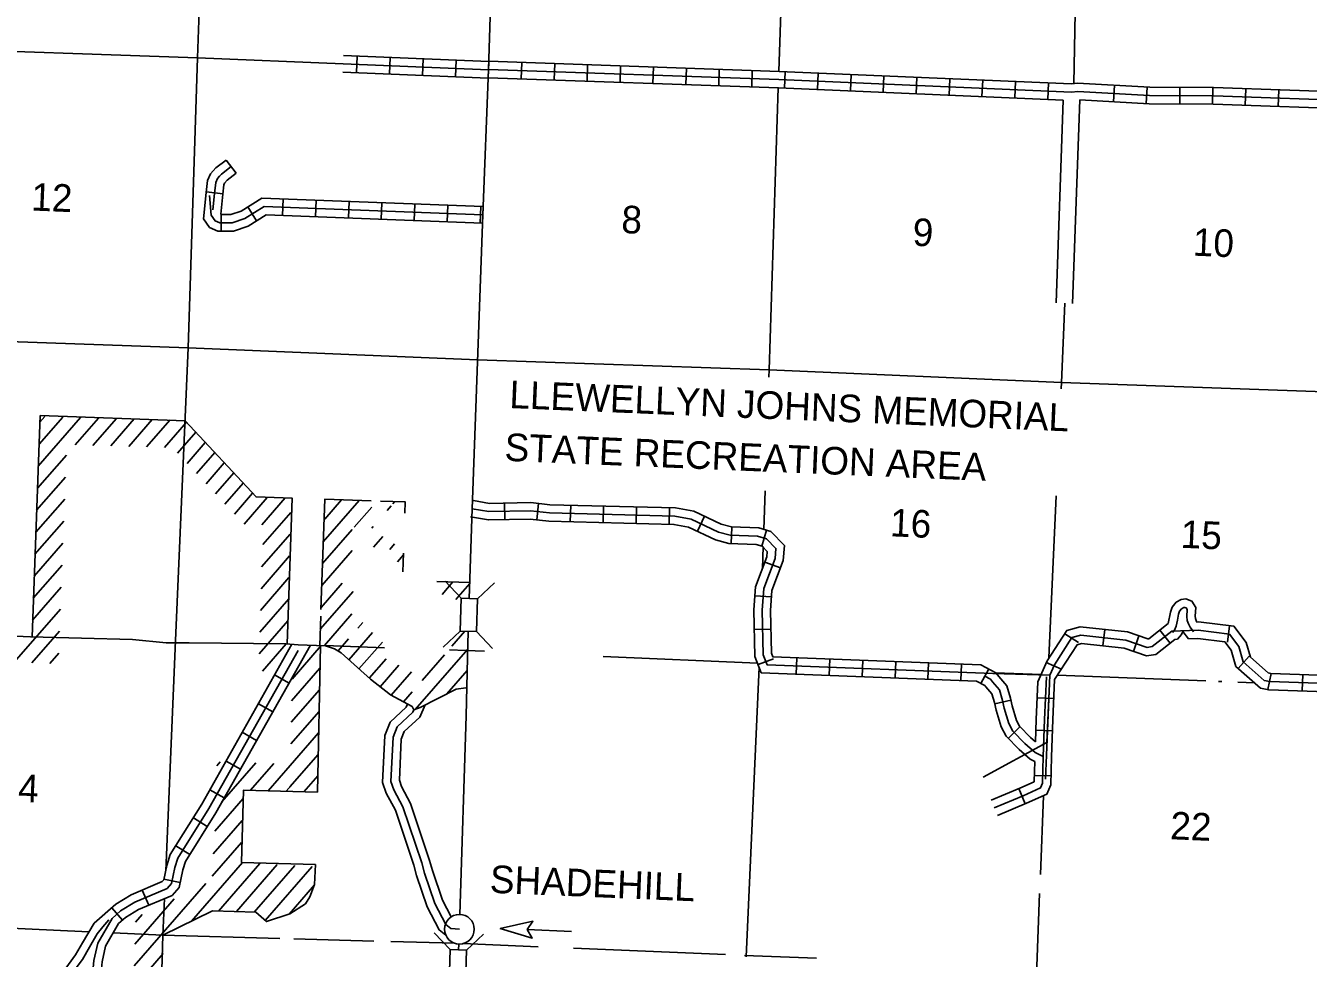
# Model space of a CAD drawing. Extents: x 291208 to 979635, y 15644499 to 16911232.
# Drawn here: x 821030 to 844263, y 16642262 to 16659159 of the extents above; entities that cross this region are included whole.
import ezdxf

# ---------------------------------------------------------------- set-up
doc = ezdxf.new("R2010")
doc.units = 0
for name, color, linetype in [('L11', 7, 'Continuous'), ('L13', 7, 'Continuous'), ('L14', 7, 'Continuous'), ('L16', 7, 'Continuous'), ('L18', 7, 'Continuous'), ('L28', 7, 'Continuous'), ('L3', 7, 'Continuous'), ('L36', 7, 'Continuous'), ('L4', 7, 'Continuous'), ('L8', 7, 'Continuous'), ('L9', 7, 'Continuous')]:
    doc.layers.add(name, color=color, linetype=linetype)

msp = doc.modelspace()

# ---------------------------------------------------------------- linework, layer by layer
at = {"layer": 'L11'}
for p, q in [((839820, 16657810), (839693, 16654138)), ((840121, 16657814), (839993, 16654127))]:
    msp.add_line(p, q, dxfattribs=at)
for points in [[(827946, 16646869), (827920, 16646810), (827632, 16646543), (827536, 16646298), (827496, 16645445), (827562, 16645254), (827726, 16644948), (828060, 16643949), (828112, 16643762), (828305, 16643198), (828520, 16642776), (828641, 16642681)], [(828268, 16646856), (828169, 16646633), (827886, 16646370), (827834, 16646235), (827799, 16645488), (827838, 16645374), (828003, 16645067), (828347, 16644036), (828398, 16643851), (828582, 16643316), (828736, 16643012)]]:
    msp.add_lwpolyline(points, dxfattribs=at)
at = {"layer": 'L13'}
for p, q in [((834388, 16649723), (834375, 16649321)), ((827527, 16647890), (826452, 16647927)), ((834314, 16647537), (834079, 16642291)), ((839421, 16647404), (838597, 16647436)), ((842404, 16647289), (839717, 16647393)), ((842698, 16647277), (842634, 16647280)), ((843285, 16647255), (842988, 16647266)), ((839464, 16645208), (839410, 16643784)), ((822177, 16642743), (818185, 16642929)), ((827336, 16642575), (825889, 16642615)), ((828804, 16642535), (827643, 16642567)), ((830310, 16642472), (828949, 16642529)), ((833708, 16642330), (830953, 16642445)), ((835355, 16642267), (834048, 16642316))]:
    msp.add_line(p, q, dxfattribs=at)
for points in [[(824752, 16674262), (824556, 16669146), (824327, 16663825), (824142, 16658578), (823974, 16653322), (823745, 16648018), (823566, 16643848)], [(835015, 16668602), (834849, 16663443), (834670, 16658332)], [(840313, 16668408), (840114, 16663240), (840015, 16658109)], [(826782, 16658468), (824142, 16658578), (818926, 16658755), (813744, 16658979)], [(834660, 16658032), (834496, 16652924), (834491, 16652789)], [(839853, 16654133), (839793, 16652694), (839788, 16652580)], [(829214, 16653103), (823974, 16653322), (818667, 16653511)], [(850273, 16652305), (845067, 16652507), (839793, 16652694), (834496, 16652924), (829214, 16653103)], [(834422, 16650734), (834399, 16650032)], [(839698, 16650641), (839562, 16647704)], [(829342, 16647826), (829003, 16647840), (828707, 16647850)], [(834285, 16647611), (831488, 16647732)], [(823544, 16643344), (823515, 16642681), (823477, 16641407)], [(839396, 16643436), (839346, 16642119), (839167, 16636814), (838966, 16631576)], [(825632, 16642623), (823515, 16642681), (822616, 16642723)]]:
    msp.add_lwpolyline(points, dxfattribs=at)
at = {"layer": 'L16'}
msp.add_circle((828886, 16642790), 268, dxfattribs=at)
at = {"layer": 'L18'}
for p, q in [((828916, 16648786), (828627, 16649093)), ((829215, 16648778), (829521, 16649067)), ((828916, 16648786), (828899, 16648190)), ((829215, 16648778), (828916, 16648786)), ((829215, 16648778), (829197, 16648182)), ((828899, 16648190), (828592, 16647901)), ((829197, 16648182), (828899, 16648190)), ((829197, 16648182), (829487, 16647875)), ((828718, 16642420), (828429, 16642727)), ((829017, 16642412), (829323, 16642701)), ((828718, 16642420), (828701, 16641824)), ((829017, 16642412), (828718, 16642420)), ((829017, 16642412), (828999, 16641815))]:
    msp.add_line(p, q, dxfattribs=at)
at = {"layer": 'L28'}
msp.add_line((830914, 16642749), (830113, 16642782), dxfattribs=at)
msp.add_lwpolyline([(830113, 16642782), (830206, 16642629), (829625, 16642803), (830219, 16642935)], close=True, dxfattribs=at)
at = {"layer": 'L3'}
msp.add_line((828872, 16642416), (828876, 16642522), dxfattribs=at)
for points in [[(829065, 16648782), (829115, 16650408), (829310, 16655730), (829415, 16658366), (829497, 16661044), (829593, 16663655), (829661, 16665282), (829712, 16667005)], [(828894, 16643057), (829011, 16646653), (829033, 16647704), (829047, 16648186)]]:
    msp.add_lwpolyline(points, dxfattribs=at)
at = {"layer": 'L36'}
for p, q in [((821294, 16652096), (821145, 16648085)), ((821259, 16651176), (822026, 16652059)), ((821274, 16651575), (821702, 16652068)), ((821289, 16651974), (821378, 16652076)), ((821294, 16652096), (821294, 16652096)), ((821925, 16651562), (822350, 16652051)), ((822249, 16651553), (822674, 16652042)), ((822572, 16651544), (822997, 16652033)), ((822896, 16651536), (823321, 16652025)), ((823220, 16651527), (823645, 16652016)), ((823544, 16651519), (823941, 16651976)), ((823783, 16651413), (824113, 16651792)), ((823954, 16651229), (824284, 16651608)), ((821244, 16650778), (821767, 16651380)), ((824125, 16651045), (824455, 16651424)), ((824297, 16650861), (824627, 16651240)), ((821228, 16650379), (821752, 16650981)), ((824468, 16650677), (824798, 16651056)), ((824639, 16650493), (824969, 16650872)), ((821213, 16649981), (821737, 16650583)), ((824811, 16650309), (825140, 16650688)), ((824985, 16650129), (825404, 16650610)), ((825307, 16650118), (825729, 16650603)), ((826420, 16649809), (827071, 16650558)), ((826446, 16650220), (826750, 16650569)), ((827680, 16650496), (827712, 16650534)), ((825328, 16649760), (825830, 16650338)), ((826981, 16650073), (827297, 16650437)), ((827576, 16650376), (827649, 16650461)), ((821198, 16649582), (821721, 16650184)), ((827297, 16650056), (827324, 16650086)), ((825304, 16649352), (825820, 16649945)), ((826407, 16649413), (826945, 16650032)), ((827331, 16649714), (827499, 16649907)), ((821183, 16649184), (821706, 16649786)), ((826393, 16649016), (826944, 16649650)), ((827625, 16649671), (827710, 16649769)), ((827861, 16649264), (827873, 16649601)), ((821168, 16648785), (821691, 16649387)), ((825293, 16648959), (825809, 16649552)), ((827763, 16649448), (827872, 16649574)), ((825283, 16648566), (825799, 16649159)), ((821152, 16648387), (821676, 16648989)), ((826366, 16648223), (826963, 16648910)), ((826380, 16648620), (826762, 16649059)), ((829074, 16649071), (828480, 16649092)), ((828572, 16648855), (828769, 16649082)), ((828822, 16648762), (829074, 16649051)), ((825273, 16648173), (825795, 16648773)), ((820823, 16647626), (821661, 16648590)), ((826443, 16647930), (826940, 16648502)), ((821144, 16647615), (821645, 16648192)), ((825262, 16647780), (825781, 16648377)), ((827046, 16648243), (827137, 16648347)), ((828749, 16647915), (828986, 16648188)), ((825320, 16647465), (825749, 16647959)), ((826688, 16647831), (826878, 16648050)), ((826882, 16647673), (827312, 16648168)), ((827067, 16647505), (827492, 16647993)), ((821465, 16647603), (821630, 16647793)), ((825856, 16647319), (826384, 16647927)), ((828087, 16646773), (829038, 16647866)), ((828210, 16647295), (828616, 16647762)), ((825847, 16646929), (826359, 16647517)), ((827252, 16647337), (827557, 16647687)), ((827449, 16647182), (827790, 16647574)), ((827649, 16647031), (828018, 16647455)), ((828661, 16647052), (829028, 16647474)), ((825839, 16646538), (826352, 16647128)), ((827874, 16646908), (828030, 16647088)), ((825831, 16646148), (826344, 16646737)), ((825823, 16645758), (826336, 16646347)), ((825815, 16645368), (826328, 16645957)), ((824490, 16645748), (824554, 16645822)), ((824586, 16645096), (825201, 16645804)), ((825098, 16645305), (825524, 16645795)), ((825423, 16645297), (825823, 16645758)), ((825747, 16645288), (825904, 16645469)), ((826070, 16645279), (826319, 16645566)), ((824457, 16644567), (824971, 16645159)), ((824428, 16644153), (824954, 16644758)), ((824411, 16643752), (824937, 16644358)), ((824031, 16642933), (824955, 16643996)), ((824523, 16643118), (825271, 16643979)), ((824846, 16643109), (825587, 16643962)), ((825170, 16643100), (825903, 16643944)), ((825369, 16642949), (826219, 16643927)), ((822998, 16642127), (824294, 16643618)), ((825801, 16643065), (826260, 16643592)), ((823010, 16642522), (823720, 16643338)), ((823022, 16642916), (823143, 16643056)), ((822986, 16641732), (823522, 16642348))]:
    msp.add_line(p, q, dxfattribs=at)
for points in [[(825767, 16647957), (825856, 16650599), (825202, 16650622), (823917, 16652002), (821294, 16652096)], [(827286, 16650551), (826446, 16650579), (826379, 16648582)], [(827897, 16650326), (827904, 16650530), (827457, 16650545)], [(826374, 16648459), (826356, 16647928)], [(824420, 16641366), (823477, 16641407), (823515, 16642681), (824414, 16643121), (825199, 16643099), (825394, 16642927), (825817, 16643070), (826099, 16643252), (826179, 16643375), (826262, 16643598), (826277, 16643960), (824941, 16643997), (824978, 16645310), (826314, 16645273), (826368, 16647927)]]:
    msp.add_lwpolyline(points, dxfattribs=at)
at = {"layer": 'L4'}
msp.add_lwpolyline([(829004, 16647162), (828828, 16647136), (828173, 16646809), (828062, 16646763), (828031, 16646822), (827638, 16647037), (827273, 16647318), (826747, 16647797), (826624, 16647868), (826459, 16647924), (825967, 16647942), (825742, 16647959), (823989, 16647981), (823577, 16647977), (822964, 16648036), (821119, 16648086), (818434, 16648210)], dxfattribs=at)
at = {"layer": 'L8'}
for p, q in [((829421, 16658507), (826788, 16658618)), ((827037, 16658606), (827024, 16658308)), ((827633, 16658581), (827621, 16658283)), ((828229, 16658556), (828217, 16658258)), ((828825, 16658531), (828813, 16658233)), ((829421, 16658506), (829409, 16658208)), ((830017, 16658494), (830006, 16658196)), ((830613, 16658473), (830602, 16658175)), ((831209, 16658452), (831199, 16658154)), ((831805, 16658431), (831795, 16658133)), ((832402, 16658410), (832391, 16658112)), ((829409, 16658208), (826775, 16658318)), ((832998, 16658389), (832987, 16658091)), ((833594, 16658369), (833584, 16658070)), ((834190, 16658348), (834180, 16658050)), ((834788, 16658326), (834775, 16658028)), ((835384, 16658300), (835371, 16658002)), ((835980, 16658275), (835967, 16657977)), ((836576, 16658249), (836563, 16657951)), ((837172, 16658223), (837159, 16657925)), ((837768, 16658198), (837755, 16657900)), ((838364, 16658172), (838351, 16657874)), ((838960, 16658147), (838947, 16657849)), ((839556, 16658121), (839543, 16657823)), ((840749, 16658079), (840732, 16657781)), ((841345, 16658045), (841328, 16657748)), ((841934, 16658039), (841932, 16657741)), ((842530, 16658035), (842528, 16657737)), ((843131, 16658015), (843120, 16657716)), ((843727, 16657994), (843717, 16657695)), ((824661, 16656723), (824844, 16656487)), ((824303, 16656147), (824600, 16656113)), ((825212, 16655621), (825052, 16655874)), ((825683, 16655721), (825695, 16656020)), ((826279, 16655698), (826291, 16655996)), ((826876, 16655675), (826887, 16655973)), ((827472, 16655652), (827483, 16655950)), ((828068, 16655629), (828079, 16655927)), ((828664, 16655606), (828676, 16655904)), ((829260, 16655583), (829272, 16655881)), ((829316, 16655879), (829304, 16655581)), ((824572, 16655438), (824572, 16655737)), ((829704, 16650509), (829710, 16650211)), ((830319, 16650503), (830286, 16650207)), ((830902, 16650471), (830894, 16650173)), ((831498, 16650456), (831491, 16650157)), ((832095, 16650440), (832087, 16650142)), ((832691, 16650425), (832683, 16650127)), ((833324, 16650271), (833196, 16650002)), ((833820, 16650076), (833809, 16649777)), ((834447, 16650017), (834365, 16649731)), ((834699, 16649335), (834420, 16649440)), ((834537, 16648809), (834240, 16648832)), ((834526, 16648228), (834228, 16648221)), ((840575, 16648219), (840542, 16647922)), ((841572, 16648207), (841757, 16647973)), ((842837, 16648286), (842800, 16647990)), ((839850, 16648144), (840100, 16647982)), ((841190, 16648106), (841095, 16647823)), ((843191, 16647739), (842993, 16647516)), ((834575, 16647691), (834297, 16647583)), ((834999, 16647709), (834988, 16647411)), ((835596, 16647686), (835584, 16647388)), ((836192, 16647663), (836180, 16647365)), ((836788, 16647640), (836776, 16647342)), ((837384, 16647617), (837372, 16647319)), ((837980, 16647594), (837969, 16647296)), ((838333, 16647242), (838473, 16647505)), ((839516, 16647621), (839790, 16647502)), ((825800, 16647249), (825540, 16647396)), ((843590, 16647422), (843531, 16647130)), ((844162, 16647404), (844152, 16647106)), ((825507, 16646730), (825247, 16646876)), ((838584, 16646871), (838874, 16646941)), ((839346, 16646984), (839644, 16646972)), ((825214, 16646210), (824954, 16646357)), ((838828, 16646247), (839039, 16646457)), ((839326, 16646396), (839624, 16646383)), ((824920, 16645691), (824661, 16645837)), ((839303, 16645576), (839601, 16645568)), ((824627, 16645171), (824367, 16645318)), ((839020, 16645339), (839134, 16645063)), ((824320, 16644652), (824067, 16644810)), ((824005, 16644146), (823751, 16644303)), ((823827, 16643637), (823535, 16643699)), ((823258, 16643225), (823143, 16643500)), ((822784, 16642955), (822588, 16643179))]:
    msp.add_line(p, q, dxfattribs=at)
for points in [[(829415, 16658357), (826782, 16658468)], [(829421, 16658516), (834677, 16658331), (839970, 16658104), (840080, 16658117), (841390, 16658044), (842545, 16658036), (845308, 16657939), (846041, 16657913), (846363, 16657837), (846738, 16657646), (846958, 16657573), (847238, 16657578), (848486, 16657819), (850655, 16657735), (852507, 16657686), (855753, 16657580)], [(829410, 16658216), (834665, 16658032), (839820, 16657810)], [(829415, 16658366), (834671, 16658182), (839975, 16657954), (840085, 16657966), (841385, 16657894), (842542, 16657886), (845303, 16657789), (846020, 16657764), (846310, 16657695), (846680, 16657507), (846936, 16657423), (847253, 16657428), (848498, 16657669), (850650, 16657585), (852503, 16657536), (855948, 16657424), (857866, 16657331), (860928, 16657207), (861161, 16657182), (866266, 16657003), (871738, 16656778)], [(840121, 16657814), (841380, 16657744), (842538, 16657736), (845298, 16657639), (846000, 16657614), (846258, 16657553), (846622, 16657368), (846913, 16657272), (847269, 16657278), (848509, 16657518), (850490, 16657441)], [(824254, 16655660), (824301, 16656137), (824326, 16656356), (824380, 16656474), (824477, 16656581), (824661, 16656724)], [(824421, 16655824), (824450, 16656121), (824472, 16656316), (824506, 16656391), (824543, 16656431), (824580, 16656471), (824753, 16656605)], [(824564, 16655743), (824599, 16656105), (824619, 16656275), (824633, 16656307), (824682, 16656360), (824845, 16656486)], [(829310, 16655730), (825348, 16655884), (824997, 16655663), (824769, 16655588), (824544, 16655587), (824461, 16655624), (824390, 16655727), (824361, 16656079)], [(824361, 16656079), (824390, 16655727), (824461, 16655624), (824544, 16655587), (824769, 16655588), (824997, 16655663), (825348, 16655884), (829310, 16655730)], [(829316, 16655880), (825307, 16656035), (824933, 16655799), (824745, 16655738), (824563, 16655737)], [(829304, 16655580), (825389, 16655732), (825062, 16655526), (824793, 16655438), (824512, 16655437), (824362, 16655504), (824254, 16655660)], [(829141, 16650556), (829434, 16650505), (830181, 16650519), (830526, 16650481), (832801, 16650423), (833131, 16650365), (833629, 16650127), (833815, 16650077), (834308, 16650059), (834529, 16649995), (834774, 16649744), (834751, 16649472), (834548, 16648928), (834519, 16648566), (834538, 16647788), (834562, 16647727), (838333, 16647581)], [(829115, 16650408), (829422, 16650355), (830175, 16650369), (830516, 16650331), (832786, 16650273), (833084, 16650221), (833577, 16649985), (833792, 16649927), (834284, 16649909), (834450, 16649861), (834619, 16649688), (834604, 16649505), (834400, 16648961), (834369, 16648570), (834389, 16647759), (834458, 16647581), (838545, 16647423), (839580, 16647393), (839662, 16647582), (839981, 16648072), (840141, 16648116), (840956, 16648027), (841344, 16647896), (841436, 16647910), (841789, 16648189), (842269, 16648206), (842834, 16648136), (843002, 16647913), (843084, 16647635), (843464, 16647296), (843564, 16647275), (847368, 16647142)], [(829090, 16650260), (829411, 16650205), (830168, 16650219), (830505, 16650182), (832771, 16650124), (833038, 16650076), (833525, 16649844), (833769, 16649778), (834260, 16649760), (834370, 16649728), (834463, 16649632), (834456, 16649538), (834252, 16648994), (834219, 16648574), (834240, 16647729), (834353, 16647435), (838253, 16647284)], [(841726, 16648331), (841767, 16648535), (841796, 16648625), (841871, 16648715), (841961, 16648762), (842043, 16648773), (842153, 16648735), (842222, 16648616), (842210, 16648463), (842216, 16648421), (842232, 16648381), (842243, 16648355)], [(841802, 16648167), (841837, 16648208), (841870, 16648283), (841891, 16648390), (841912, 16648498), (841929, 16648551), (841967, 16648596), (842007, 16648617), (842028, 16648620), (842052, 16648611), (842069, 16648582), (842059, 16648458), (842070, 16648382), (842093, 16648323), (842122, 16648259), (842185, 16648175)], [(839363, 16647271), (839529, 16647653), (839886, 16648201), (840129, 16648268), (840989, 16648175), (841358, 16648050), (841375, 16648052), (841726, 16648331)], [(842243, 16648355), (842275, 16648357), (842916, 16648277), (843138, 16647982), (843216, 16647718), (843534, 16647435), (843582, 16647425), (847381, 16647292), (847593, 16647264), (847716, 16647190), (847965, 16646887), (848046, 16646836), (848130, 16646837), (848180, 16646866), (848317, 16647049), (848558, 16647208), (850076, 16647170)], [(839665, 16647312), (840075, 16647942), (840153, 16647964), (840924, 16647880), (841330, 16647743), (841498, 16647767), (841844, 16648041), (841894, 16648043)], [(841894, 16648043), (841966, 16648127), (841991, 16648185), (841991, 16648183), (842091, 16648050)], [(842091, 16648050), (842262, 16648056), (842752, 16647995), (842866, 16647845), (842952, 16647551), (843395, 16647157), (843546, 16647126), (847356, 16646992), (847492, 16646974), (847517, 16646959), (847764, 16646660), (847961, 16646535), (848212, 16646538), (848383, 16646636), (848526, 16646827), (848645, 16646906), (850066, 16646871)], [(825964, 16647842), (824347, 16644978), (823787, 16644079), (823731, 16643906), (823670, 16643616), (823592, 16643527), (823006, 16643281), (822750, 16643123), (822595, 16642987), (822336, 16642537), (822266, 16642222), (822239, 16641956), (822361, 16641626), (822503, 16641412)], [(825853, 16647951), (824218, 16645054), (823650, 16644143), (823586, 16643945), (823531, 16643685), (823502, 16643652), (822938, 16643415), (822661, 16643244), (822270, 16642901)], [(826188, 16647934), (824476, 16644901), (823924, 16644015), (823876, 16643867), (823809, 16643546), (823682, 16643402), (823075, 16643147), (822839, 16643002), (822712, 16642891), (822477, 16642482), (822414, 16642198), (822390, 16641956)], [(838333, 16647581), (838604, 16647437), (838656, 16647367), (838802, 16647200), (838867, 16646975), (838901, 16646835), (838976, 16646571), (839032, 16646466), (839233, 16646264), (839320, 16646186)], [(838253, 16647284), (838405, 16647203), (838424, 16647178), (838532, 16647053), (838577, 16646898), (838610, 16646758), (838696, 16646457), (838788, 16646285), (839026, 16646047), (839226, 16645868), (839308, 16645826)], [(838403, 16647374), (838504, 16647320), (838540, 16647273), (838667, 16647127), (838722, 16646936), (838755, 16646796), (838836, 16646514), (838910, 16646376), (839129, 16646156), (839312, 16645992), (839461, 16645916)], [(839517, 16647361), (839484, 16646587), (839461, 16645916), (839448, 16645436), (839448, 16645436), (839412, 16645349), (839098, 16645209), (838572, 16644992)], [(839665, 16647312), (839634, 16646581), (839611, 16645912), (839597, 16645404), (839527, 16645236), (839157, 16645071), (838630, 16644853)], [(839363, 16647271), (839334, 16646592), (839320, 16646186)], [(838372, 16645546), (839523, 16646174), (839573, 16647240)], [(828062, 16646763), (828044, 16646722), (827759, 16646456), (827685, 16646267), (827647, 16645466), (827700, 16645314), (827864, 16645007), (828203, 16643993), (828255, 16643807), (828444, 16643257), (828638, 16642874), (828728, 16642804), (828886, 16642790)], [(839308, 16645826), (839299, 16645467), (839296, 16645461), (839039, 16645347), (838515, 16645130)], [(822270, 16642901), (822058, 16642541), (821931, 16642325), (821804, 16642152), (821663, 16641951), (821584, 16641777), (821541, 16641629), (821459, 16641270), (821449, 16641081), (821477, 16640764), (821476, 16640551)], [(822534, 16642962), (822425, 16642835), (822328, 16642705), (822187, 16642465), (822057, 16642242), (821926, 16642064), (821794, 16641876), (821725, 16641725), (821686, 16641591), (821608, 16641249), (821599, 16641084), (821627, 16640770), (821626, 16640550)]]:
    msp.add_lwpolyline(points, dxfattribs=at)
at = {"layer": 'L9'}
for points in [[(839580, 16647393), (839499, 16645508)], [(839548, 16646703), (839523, 16646174), (838372, 16645546)]]:
    msp.add_lwpolyline(points, dxfattribs=at)

# ---------------------------------------------------------------- texts
at = {"layer": 'L14'}
for s, p in [('12', (821123, 16655811)), ('8', (831812, 16655403)), ('9', (837088, 16655172)), ('10', (842162, 16654993)), ('16', (836679, 16649909)), ('15', (841943, 16649701)), ('24', (820514, 16645116)), ('22', (841754, 16644421))]:
    msp.add_text(s, height=500, rotation=357.5571, dxfattribs=at).set_placement(p)
at = {"layer": 'L16'}
msp.add_text('SHADEHILL', height=500, rotation=357.6039, dxfattribs=at).set_placement((829430, 16643451))
at = {"layer": 'L36'}
for s, p in [('LLEWELLYN JOHNS MEMORIAL', (829785, 16652232)), ('STATE RECREATION AREA', (829697, 16651277))]:
    msp.add_text(s, height=499.99, rotation=357.6051, dxfattribs=at).set_placement(p)

doc.saveas('drawing.dxf')
